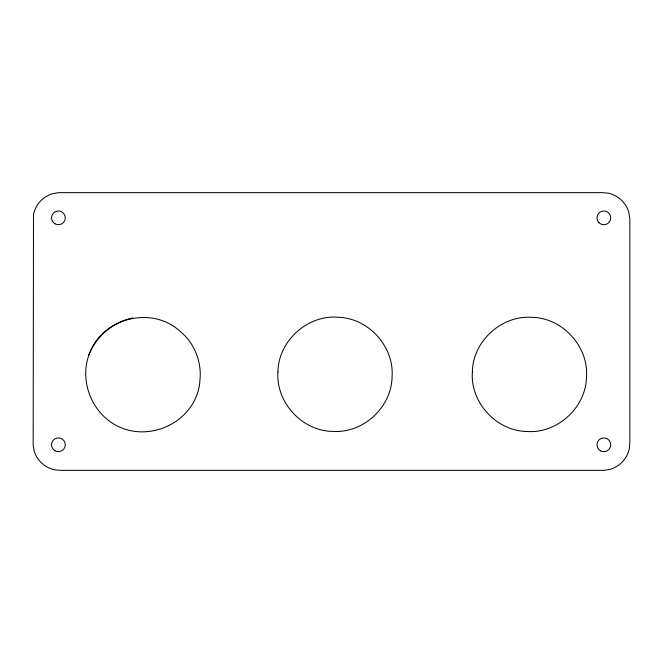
<?xml version="1.0" encoding="UTF-8"?>
<svg xmlns="http://www.w3.org/2000/svg" width="663" height="663" viewBox="0 0 663 663"><rect width="100%" height="100%" fill="white"/><g stroke="black" fill="none" stroke-linecap="round" stroke-linejoin="round"><path stroke-width="0.99" d="M88.908 354.97C79.751 380.695 91.071 410.903 114.558 424.519C149.44 444.782 197.988 420.839 200.011 379.46C201.701 361.708 194.367 342.821 180.369 331.616C152.324 305.146 101.497 317.618 88.908 354.97C96.218 336.116 112.959 322.019 132.733 317.942M33.498 214.315L33.15 445.544L34.186 451.263A27.664 27.664 0 0 0 54.664 469.852L60.623 470.349L604.225 470.349L610.764 469.164A27.664 27.664 0 0 0 629.353 448.685L629.85 442.727L629.85 218.276L628.665 211.737A27.664 27.664 0 0 0 608.186 193.148L602.228 192.651L58.626 192.651L52.087 193.836A27.664 27.664 0 0 0 33.498 214.315M277.946 371.852C275.651 402.772 302.858 431.795 333.887 431.422C363.937 432.931 391.767 406.726 392.073 376.65C394.228 346.691 368.719 318.315 338.677 317.295C307.831 314.32 278.311 340.89 277.946 371.852M472.363 372.018C470.133 402.466 496.496 431.149 527.027 431.48C557.467 433.71 586.15 407.339 586.482 376.816C588.711 346.368 562.34 317.693 531.817 317.353C501.369 315.124 472.694 341.495 472.363 372.018M598.987 222.718A6.887 6.887 0 0 0 610.499 219.635A6.887 6.887 0 0 0 602.07 211.199A6.887 6.887 0 0 0 598.987 222.718M600.413 450.741A6.887 6.887 0 0 0 610.739 444.774A6.887 6.887 0 0 0 600.413 438.815A6.887 6.887 0 0 0 600.413 450.741M54.971 223.812A6.887 6.887 0 0 0 65.297 217.854A6.887 6.887 0 0 0 54.971 211.887A6.887 6.887 0 0 0 54.971 223.812M54.971 450.741A6.887 6.887 0 0 0 65.297 444.774A6.887 6.887 0 0 0 54.971 438.815A6.887 6.887 0 0 0 54.971 450.741"/></g></svg>
